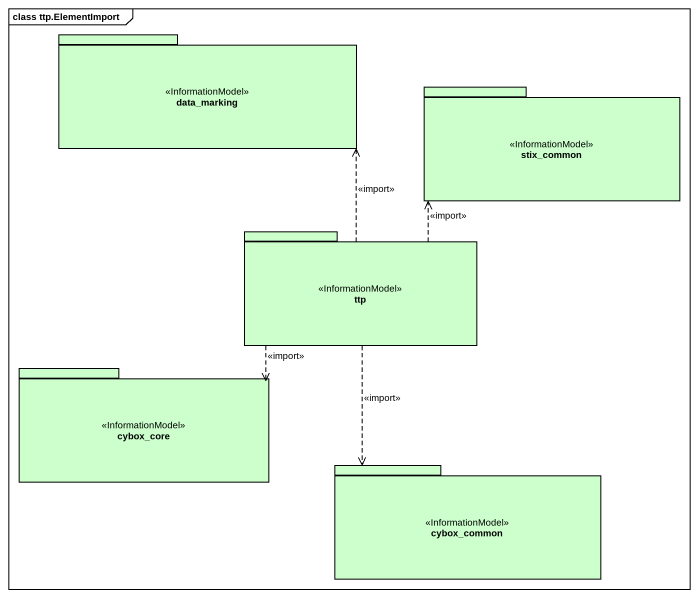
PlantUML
@startuml
mainframe class ttp.ElementImport
package data_marking <<InformationModel>> #CCFFCC {
}
package stix_common <<InformationModel>> #CCFFCC {
}
package ttp <<InformationModel>> #CCFFCC {
}
package cybox_core <<InformationModel>> #CCFFCC {
}
package cybox_common <<InformationModel>> #CCFFCC {
}
ttp .up.> data_marking : <<import>>
ttp .up.> stix_common : <<import>>
ttp ..> cybox_core : <<import>>
ttp ..> cybox_common : <<import>>
@enduml
